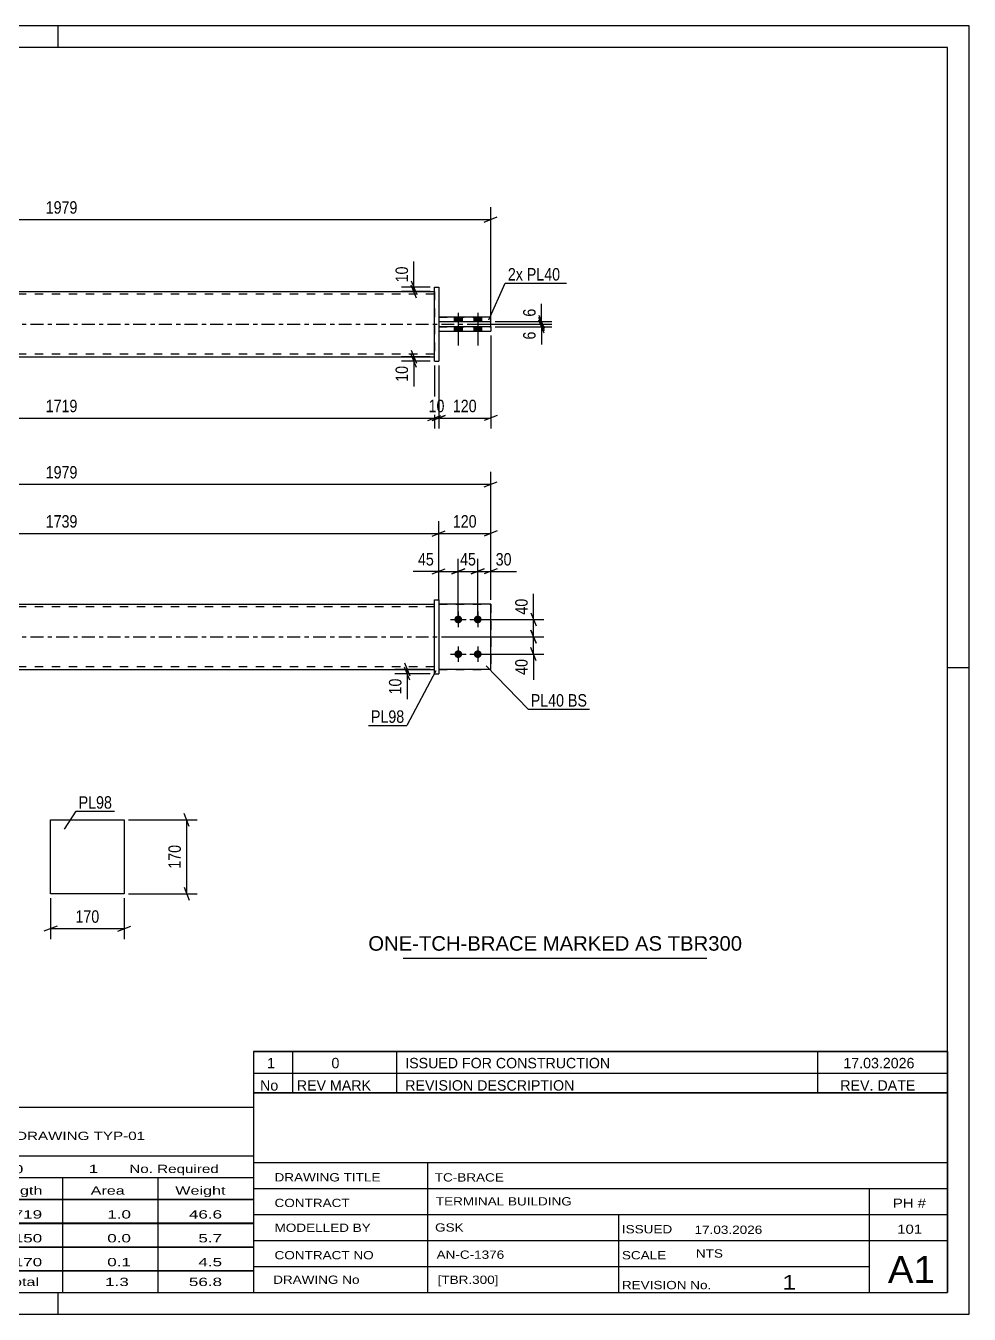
# Model space of a CAD drawing. Header units: millimetres. Extents: x 0 to 420, y 0 to 297.
# Drawn here: x 202.5 to 420, y 0 to 297 of the extents above; entities that cross this region are included whole.
import ezdxf

# ---------------------------------------------------------------- set-up
doc = ezdxf.new("R2010")
doc.units = ezdxf.units.MM
doc.linetypes.add('DXK_LINE_DOT2', pattern=[3.9198, 1.9599, -1.9599])
doc.linetypes.add('DXK_LINE_DOT3', pattern=[5.9187, 2.979, -0.9799, 0.9799, -0.9799])
doc.styles.add('Arial', font='ARIAL.TTF', dxfattribs={"height": 0.2})
doc.styles.add('Arial Narrow', font='ARIALN.TTF', dxfattribs={"height": 0.2})

# ---------------------------------------------------------------- blocks, each defined once
blk = doc.blocks.new('Unknown-580581884-1163')
at = {"color": 5, "linetype": 'Continuous'}
for p, q in [((420, 297), (0, 297)), ((210, 292), (210, 297)), ((420, 0), (420, 297)), ((415, 292), (5, 292)), ((415, 5), (415, 292)), ((420, 149), (415, 149)), ((5, 5), (415, 5)), ((210, 0), (210, 5)), ((0, 0), (420, 0))]:
    blk.add_line(p, q, dxfattribs=at)
blk = doc.blocks.new('Part-580581884-1818 - 1791')
at = {"color": 2, "linetype": 'Continuous'}
for p, q in [((309.72, 163.65), (297.72, 163.65)), ((309.72, 148.65), (309.72, 163.65)), ((309.72, 148.65), (297.72, 148.65))]:
    blk.add_line(p, q, dxfattribs=at)
at = {"color": 7, "linetype": 'DXK_LINE_DOT2'}
for p, q in [((297.72, 163.65), (297.72, 148.65)), ((297.72, 148.65), (309.72, 148.65))]:
    blk.add_line(p, q, dxfattribs=at)
blk = doc.blocks.new('Part-580581884-1798 - 1791')
at = {"color": 2, "linetype": 'Continuous'}
for p, q in [((296.72, 164.65), (297.72, 164.65)), ((296.72, 147.65), (296.72, 164.65)), ((297.72, 164.65), (297.72, 147.65)), ((296.72, 147.65), (296.72, 147.65)), ((296.72, 147.65), (297.72, 147.65))]:
    blk.add_line(p, q, dxfattribs=at)
at = {"color": 7, "linetype": 'DXK_LINE_DOT2'}
for p, q in [((296.72, 164.65), (297.72, 164.65)), ((296.72, 147.65), (297.72, 147.65))]:
    blk.add_line(p, q, dxfattribs=at)
blk = doc.blocks.new('Part-580581884-1823 - 1791')
at = {"color": 2, "linetype": 'Continuous'}
for p, q in [((124.86, 163.65), (296.72, 163.65)), ((124.86, 148.65), (296.72, 148.65))]:
    blk.add_line(p, q, dxfattribs=at)
at = {"color": 7, "linetype": 'DXK_LINE_DOT2'}
for p, q in [((124.86, 148.65), (124.86, 163.65)), ((296.72, 148.65), (296.72, 163.65)), ((296.72, 163.05), (124.86, 163.05)), ((296.72, 149.25), (124.86, 149.25))]:
    blk.add_line(p, q, dxfattribs=at)
at = {"color": 7, "linetype": 'DXK_LINE_DOT3'}
blk.add_line((114.86, 156.15), (306.72, 156.15), dxfattribs=at)
blk = doc.blocks.new('Bolt-580581884-1824 - 1791')
at = {"linetype": 'Continuous'}
for points in [[(302.22, 161.05, -1), (302.22, 159.25, -1)], [(306.72, 161.05, -1), (306.72, 159.25, -1)], [(302.22, 153.05, -1), (302.22, 151.25, -1)], [(306.72, 153.05, -1), (306.72, 151.25, -1)]]:
    blk.add_hatch(color=1, dxfattribs=at).paths.add_polyline_path(points)
at = {"color": 1, "linetype": 'Continuous'}
for p, q in [((302.22, 161.95), (302.22, 158.35)), ((306.72, 161.95), (306.72, 158.35)), ((300.42, 160.15), (304.02, 160.15)), ((304.92, 160.15), (308.52, 160.15)), ((300.42, 152.15), (304.02, 152.15)), ((302.22, 153.95), (302.22, 150.35)), ((304.92, 152.15), (308.52, 152.15)), ((306.72, 153.95), (306.72, 150.35))]:
    blk.add_line(p, q, dxfattribs=at)
blk = doc.blocks.new('Part-580581884-1830 - 1791')
at = {"color": 7, "linetype": 'DXK_LINE_DOT2'}
for p, q in [((309.72, 163.65), (297.72, 163.65)), ((297.72, 163.65), (297.72, 148.65)), ((297.72, 163.65), (309.72, 163.65)), ((309.72, 163.65), (309.72, 148.65)), ((297.72, 148.65), (309.72, 148.65))]:
    blk.add_line(p, q, dxfattribs=at)
blk = doc.blocks.new('Bolt-580581884-2112 - 2109')
at = {"linetype": 'Continuous'}
for points in [[(303.12, 229.82), (301.32, 229.82), (301.32, 228.82), (303.12, 228.82)], [(303.12, 229.82), (301.32, 229.82), (301.32, 228.82), (303.12, 228.82)], [(307.62, 229.82), (305.82, 229.82), (305.82, 228.82), (307.62, 228.82)], [(307.62, 229.82), (305.82, 229.82), (305.82, 228.82), (307.62, 228.82)], [(303.12, 227.62), (301.32, 227.62), (301.32, 226.62), (303.12, 226.62)], [(303.12, 227.62), (301.32, 227.62), (301.32, 226.62), (303.12, 226.62)], [(307.62, 227.62), (305.82, 227.62), (305.82, 226.62), (307.62, 226.62)], [(307.62, 227.62), (305.82, 227.62), (305.82, 226.62), (307.62, 226.62)]]:
    blk.add_hatch(color=1, dxfattribs=at).paths.add_polyline_path(points)
at = {"color": 1, "linetype": 'Continuous'}
for p, q in [((301.32, 229.82), (301.32, 228.82)), ((301.32, 229.82), (301.32, 228.82)), ((302.22, 230.82), (302.22, 223.32)), ((302.22, 230.82), (302.22, 223.32)), ((303.12, 229.82), (303.12, 228.82)), ((303.12, 229.82), (303.12, 228.82)), ((305.82, 229.82), (305.82, 228.82)), ((305.82, 229.82), (305.82, 228.82)), ((306.72, 230.82), (306.72, 223.32)), ((306.72, 230.82), (306.72, 223.32)), ((307.62, 229.82), (307.62, 228.82)), ((307.62, 229.82), (307.62, 228.82)), ((301.32, 227.62), (301.32, 226.62)), ((301.32, 227.62), (301.32, 226.62)), ((303.12, 227.62), (303.12, 226.62)), ((303.12, 227.62), (303.12, 226.62)), ((305.82, 227.62), (305.82, 226.62)), ((305.82, 227.62), (305.82, 226.62)), ((307.62, 227.62), (307.62, 226.62)), ((307.62, 227.62), (307.62, 226.62))]:
    blk.add_line(p, q, dxfattribs=at)
blk = doc.blocks.new('Part-580581884-2117 - 2109')
at = {"color": 2, "linetype": 'Continuous'}
for p, q in [((124.86, 235.72), (296.72, 235.72)), ((124.86, 220.72), (296.72, 220.72))]:
    blk.add_line(p, q, dxfattribs=at)
at = {"color": 7, "linetype": 'DXK_LINE_DOT2'}
for p, q in [((124.86, 220.72), (124.86, 235.72)), ((296.72, 235.12), (124.86, 235.12)), ((296.72, 235.72), (296.72, 220.72)), ((296.72, 221.32), (124.86, 221.32))]:
    blk.add_line(p, q, dxfattribs=at)
at = {"color": 7, "linetype": 'DXK_LINE_DOT3'}
blk.add_line((114.86, 228.22), (306.72, 228.22), dxfattribs=at)
blk = doc.blocks.new('Part-580581884-2118 - 2109')
at = {"color": 2, "linetype": 'Continuous'}
for p, q in [((296.72, 236.72), (296.72, 236.72)), ((296.72, 219.72), (296.72, 236.72)), ((296.72, 236.72), (297.72, 236.72)), ((297.72, 236.72), (297.72, 236.72)), ((297.72, 236.72), (297.72, 219.72)), ((296.72, 219.72), (297.72, 219.72)), ((296.72, 219.72), (296.72, 219.72)), ((297.72, 219.72), (297.72, 219.72))]:
    blk.add_line(p, q, dxfattribs=at)
at = {"color": 7, "linetype": 'DXK_LINE_DOT2'}
for p, q in [((296.72, 236.72), (297.72, 236.72)), ((296.72, 219.72), (297.72, 219.72)), ((297.72, 219.72), (297.72, 219.72))]:
    blk.add_line(p, q, dxfattribs=at)
blk = doc.blocks.new('Part-580581884-2134 - 2109')
at = {"color": 2, "linetype": 'Continuous'}
for p, q in [((309.72, 229.82), (297.72, 229.82)), ((297.72, 228.82), (309.72, 228.82)), ((309.72, 228.82), (309.72, 229.82))]:
    blk.add_line(p, q, dxfattribs=at)
at = {"color": 7, "linetype": 'DXK_LINE_DOT2'}
for p, q in [((297.72, 229.82), (297.72, 228.82)), ((297.72, 229.82), (309.72, 229.82)), ((297.72, 228.82), (309.72, 228.82))]:
    blk.add_line(p, q, dxfattribs=at)
blk = doc.blocks.new('Part-580581884-2139 - 2109')
at = {"color": 2, "linetype": 'Continuous'}
for p, q in [((309.72, 227.62), (297.72, 227.62)), ((297.72, 226.62), (309.72, 226.62)), ((309.72, 227.62), (309.72, 226.62))]:
    blk.add_line(p, q, dxfattribs=at)
at = {"color": 7, "linetype": 'DXK_LINE_DOT2'}
for p, q in [((297.72, 227.62), (297.72, 226.62)), ((297.72, 227.62), (309.72, 227.62)), ((297.72, 226.62), (309.72, 226.62))]:
    blk.add_line(p, q, dxfattribs=at)
blk = doc.blocks.new('Part-580581884-1390 - 1374')
at = {"color": 2, "linetype": 'Continuous'}
for p, q in [((208.24, 96.94), (208.24, 113.94)), ((208.24, 113.94), (225.24, 113.94)), ((225.24, 113.94), (225.24, 96.94)), ((225.24, 96.94), (208.24, 96.94))]:
    blk.add_line(p, q, dxfattribs=at)
blk = doc.blocks.new('StraightDimension-580581884-1926 - 1791')
at = {"color": 7, "linetype": 'Continuous'}
for p, q in [((297.72, 164.65), (297.72, 182.83)), ((309.72, 164.65), (309.72, 182.83)), ((296.22, 179.38), (299.22, 180.58)), ((297.72, 179.98), (309.72, 179.98)), ((311.22, 180.58), (308.22, 179.38))]:
    blk.add_line(p, q, dxfattribs=at)
at = {"color": 0}
blk.add_wipeout([(307.06, 180.73), (307.06, 184.93), (300.38, 184.93), (300.38, 180.73)], dxfattribs=at)
at = {"color": 3, "style": 'Arial Narrow'}
blk.add_text('120', height=2.863, dxfattribs=at).set_placement((300.98, 181.33))
blk = doc.blocks.new('StraightDimension-580581884-1887 - 1791')
at = {"color": 7, "linetype": 'Continuous'}
for p, q in [((111.86, 164.65), (111.86, 194.15)), ((309.72, 164.65), (309.72, 194.15)), ((113.36, 191.9), (110.36, 190.7)), ((111.86, 191.3), (309.72, 191.3)), ((308.22, 190.7), (311.22, 191.9))]:
    blk.add_line(p, q, dxfattribs=at)
at = {"color": 0}
blk.add_wipeout([(215.05, 192.05), (215.05, 196.25), (206.54, 196.25), (206.54, 192.05)], dxfattribs=at)
at = {"color": 3, "style": 'Arial Narrow'}
blk.add_text('1979', height=2.863, dxfattribs=at).set_placement((207.14, 192.65))
blk = doc.blocks.new('StraightDimension-580581884-1857 - 1791')
at = {"color": 7, "linetype": 'Continuous'}
for p, q in [((302.22, 161.15), (302.22, 174.09)), ((306.72, 161.15), (306.72, 174.09)), ((300.72, 170.64), (303.72, 171.84)), ((302.22, 171.24), (306.72, 171.24)), ((308.22, 171.84), (305.22, 170.64))]:
    blk.add_line(p, q, dxfattribs=at)
at = {"color": 0}
blk.add_wipeout([(306.9, 171.99), (306.9, 176.19), (302.04, 176.19), (302.04, 171.99)], dxfattribs=at)
at = {"color": 3, "style": 'Arial Narrow'}
blk.add_text('45', height=2.863, dxfattribs=at).set_placement((302.64, 172.59))
blk = doc.blocks.new('StraightDimension-580581884-1841 - 1791')
at = {"color": 7, "linetype": 'Continuous'}
for p, q in [((306.72, 161.15), (306.72, 174.09)), ((309.72, 164.65), (309.72, 174.09)), ((305.22, 170.64), (308.22, 171.84)), ((306.72, 171.24), (309.72, 171.24)), ((311.22, 171.84), (308.22, 170.64))]:
    blk.add_line(p, q, dxfattribs=at)
at = {"color": 0}
blk.add_wipeout([(315.1, 171.99), (315.1, 176.19), (310.25, 176.19), (310.25, 171.99)], dxfattribs=at)
at = {"color": 7, "linetype": 'Continuous'}
blk.add_line((309.72, 171.24), (315.63, 171.24), dxfattribs=at)
blk.add_line((309.72, 171.24), (315.63, 171.24), dxfattribs=at)
at = {"color": 3, "style": 'Arial Narrow'}
blk.add_text('30', height=2.863, dxfattribs=at).set_placement((310.85, 172.59))
blk = doc.blocks.new('StraightDimension-580581884-1870 - 1791')
at = {"color": 7, "linetype": 'Continuous'}
for p, q in [((297.72, 164.65), (297.72, 174.09)), ((302.22, 161.15), (302.22, 174.09)), ((296.22, 170.64), (299.22, 171.84)), ((297.72, 171.24), (302.22, 171.24)), ((303.72, 171.84), (300.72, 170.64))]:
    blk.add_line(p, q, dxfattribs=at)
at = {"color": 0}
blk.add_wipeout([(297.2, 171.99), (297.2, 176.19), (292.34, 176.19), (292.34, 171.99)], dxfattribs=at)
at = {"color": 7, "linetype": 'Continuous'}
blk.add_line((297.72, 171.24), (291.82, 171.24), dxfattribs=at)
blk.add_line((297.72, 171.24), (291.82, 171.24), dxfattribs=at)
at = {"color": 3, "style": 'Arial Narrow'}
blk.add_text('45', height=2.863, dxfattribs=at).set_placement((292.94, 172.59))
blk = doc.blocks.new('StraightDimension-580581884-1907 - 1791')
at = {"color": 7, "linetype": 'Continuous'}
for p, q in [((318.97, 161.65), (320.17, 158.65)), ((307.72, 160.15), (321.97, 160.15)), ((320.17, 154.65), (318.97, 157.65)), ((319.57, 156.15), (319.57, 160.15)), ((298.72, 156.15), (321.97, 156.15))]:
    blk.add_line(p, q, dxfattribs=at)
at = {"color": 0}
blk.add_wipeout([(318.82, 165.53), (314.62, 165.53), (314.62, 160.67), (318.82, 160.67)], dxfattribs=at)
at = {"color": 7, "linetype": 'Continuous'}
blk.add_line((319.57, 160.15), (319.57, 166.05), dxfattribs=at)
blk.add_line((319.57, 160.15), (319.57, 166.05), dxfattribs=at)
at = {"color": 3, "style": 'Arial Narrow'}
blk.add_text('40', height=2.863, rotation=90.0002, dxfattribs=at).set_placement((318.22, 161.27))
blk = doc.blocks.new('StraightDimension-580581884-1916 - 1791')
at = {"color": 7, "linetype": 'Continuous'}
for p, q in [((318.97, 157.65), (320.17, 154.65)), ((298.72, 156.15), (321.97, 156.15)), ((319.57, 152.15), (319.57, 156.15)), ((307.72, 152.15), (321.97, 152.15)), ((320.17, 150.65), (318.97, 153.65))]:
    blk.add_line(p, q, dxfattribs=at)
at = {"color": 0}
blk.add_wipeout([(318.82, 151.62), (314.62, 151.62), (314.62, 146.77), (318.82, 146.77)], dxfattribs=at)
at = {"color": 7, "linetype": 'Continuous'}
blk.add_line((319.57, 152.15), (319.57, 146.24), dxfattribs=at)
blk.add_line((319.57, 152.15), (319.57, 146.24), dxfattribs=at)
at = {"color": 3, "style": 'Arial Narrow'}
blk.add_text('40', height=2.863, rotation=90.0002, dxfattribs=at).set_placement((318.22, 147.37))
blk = doc.blocks.new('StraightDimension-580581884-1945 - 1791')
at = {"color": 7, "linetype": 'Continuous'}
for p, q in [((123.86, 157.15), (123.86, 182.83)), ((297.72, 164.65), (297.72, 182.83)), ((125.36, 180.58), (122.36, 179.38)), ((123.86, 179.98), (297.72, 179.98)), ((296.22, 179.38), (299.22, 180.58))]:
    blk.add_line(p, q, dxfattribs=at)
at = {"color": 0}
blk.add_wipeout([(215.05, 180.73), (215.05, 184.93), (206.54, 184.93), (206.54, 180.73)], dxfattribs=at)
at = {"color": 3, "style": 'Arial Narrow'}
blk.add_text('1739', height=2.863, dxfattribs=at).set_placement((207.14, 181.33))
blk = doc.blocks.new('StraightDimension-580581884-2070 - 1791')
at = {"color": 7, "linetype": 'Continuous'}
for p, q in [((295.72, 148.65), (287.62, 148.65)), ((289.87, 150.15), (291.07, 147.15)), ((291.07, 146.15), (289.87, 149.15)), ((290.47, 147.65), (290.47, 148.65)), ((295.72, 147.65), (287.62, 147.65))]:
    blk.add_line(p, q, dxfattribs=at)
at = {"color": 0}
blk.add_wipeout([(289.72, 147.12), (285.52, 147.12), (285.52, 142.27), (289.72, 142.27)], dxfattribs=at)
at = {"color": 7, "linetype": 'Continuous'}
blk.add_line((290.47, 147.65), (290.47, 141.74), dxfattribs=at)
blk.add_line((290.47, 147.65), (290.47, 141.74), dxfattribs=at)
at = {"color": 3, "style": 'Arial Narrow'}
blk.add_text('10', height=2.863, rotation=90.0002, dxfattribs=at).set_placement((289.12, 142.87))
blk = doc.blocks.new('StraightDimension-580581884-2164 - 2109')
at = {"color": 7, "linetype": 'Continuous'}
for p, q in [((113.36, 252.94), (110.36, 251.74)), ((111.86, 227.62), (111.86, 255.19)), ((308.22, 251.74), (311.22, 252.94)), ((309.72, 227.62), (309.72, 255.19)), ((111.86, 252.34), (309.72, 252.34))]:
    blk.add_line(p, q, dxfattribs=at)
at = {"color": 0}
blk.add_wipeout([(215.05, 253.09), (215.05, 257.29), (206.54, 257.29), (206.54, 253.09)], dxfattribs=at)
at = {"color": 3, "style": 'Arial Narrow'}
blk.add_text('1979', height=2.863, dxfattribs=at).set_placement((207.14, 253.69))
blk = doc.blocks.new('StraightDimension-580581884-2175 - 2109')
at = {"color": 7, "linetype": 'Continuous'}
for p, q in [((124.86, 218.72), (124.86, 204.18)), ((296.72, 218.72), (296.72, 204.18)), ((126.36, 207.18), (123.36, 205.98)), ((124.86, 206.58), (296.72, 206.58)), ((295.22, 205.98), (298.22, 207.18))]:
    blk.add_line(p, q, dxfattribs=at)
at = {"color": 0}
blk.add_wipeout([(215.05, 207.33), (215.05, 211.53), (206.54, 211.53), (206.54, 207.33)], dxfattribs=at)
at = {"color": 3, "style": 'Arial Narrow'}
blk.add_text('1719', height=2.863, dxfattribs=at).set_placement((207.14, 207.93))
blk = doc.blocks.new('StraightDimension-580581884-2202 - 2109')
at = {"color": 7, "linetype": 'Continuous'}
for p, q in [((296.72, 218.72), (296.72, 204.18)), ((297.72, 218.72), (297.72, 204.18)), ((295.22, 205.98), (298.22, 207.18)), ((299.22, 207.18), (296.22, 205.98)), ((296.72, 206.58), (297.72, 206.58))]:
    blk.add_line(p, q, dxfattribs=at)
at = {"color": 0}
blk.add_wipeout([(299.65, 207.33), (299.65, 211.53), (294.79, 211.53), (294.79, 207.33)], dxfattribs=at)
at = {"color": 3, "style": 'Arial Narrow'}
blk.add_text('10', height=2.863, dxfattribs=at).set_placement((295.39, 207.93))
blk = doc.blocks.new('StraightDimension-580581884-2211 - 2109')
at = {"color": 7, "linetype": 'Continuous'}
for p, q in [((309.72, 225.62), (309.72, 204.18)), ((297.72, 218.72), (297.72, 204.18)), ((296.22, 205.98), (299.22, 207.18)), ((297.72, 206.58), (309.72, 206.58)), ((311.22, 207.18), (308.22, 205.98))]:
    blk.add_line(p, q, dxfattribs=at)
at = {"color": 0}
blk.add_wipeout([(307.06, 207.33), (307.06, 211.53), (300.38, 211.53), (300.38, 207.33)], dxfattribs=at)
at = {"color": 3, "style": 'Arial Narrow'}
blk.add_text('120', height=2.863, dxfattribs=at).set_placement((300.98, 207.93))
blk = doc.blocks.new('StraightDimension-580581884-2222 - 2109')
at = {"color": 7, "linetype": 'Continuous'}
for p, q in [((295.72, 220.72), (289.14, 220.72)), ((291.39, 222.22), (292.59, 219.22)), ((292.59, 218.22), (291.39, 221.22)), ((291.99, 219.72), (291.99, 220.72)), ((295.72, 219.72), (289.14, 219.72))]:
    blk.add_line(p, q, dxfattribs=at)
at = {"color": 0}
blk.add_wipeout([(291.24, 219.2), (287.04, 219.2), (287.04, 214.34), (291.24, 214.34)], dxfattribs=at)
at = {"color": 7, "linetype": 'Continuous'}
blk.add_line((291.99, 219.72), (291.99, 213.82), dxfattribs=at)
blk.add_line((291.99, 219.72), (291.99, 213.82), dxfattribs=at)
at = {"color": 3, "style": 'Arial Narrow'}
blk.add_text('10', height=2.863, rotation=90.0002, dxfattribs=at).set_placement((290.64, 214.94))
blk = doc.blocks.new('StraightDimension-580581884-2243 - 2109')
at = {"color": 7, "linetype": 'Continuous'}
for p, q in [((320.79, 229.72), (321.99, 226.72)), ((321.99, 226.12), (320.79, 229.12)), ((305.47, 228.22), (323.79, 228.22)), ((310.72, 227.62), (323.79, 227.62)), ((321.39, 227.62), (321.39, 228.22))]:
    blk.add_line(p, q, dxfattribs=at)
at = {"color": 0}
blk.add_wipeout([(320.64, 227.1), (316.44, 227.1), (316.44, 224.07), (320.64, 224.07)], dxfattribs=at)
at = {"color": 7, "linetype": 'Continuous'}
blk.add_line((321.39, 227.62), (321.39, 223.55), dxfattribs=at)
blk.add_line((321.39, 227.62), (321.39, 223.55), dxfattribs=at)
at = {"color": 3, "style": 'Arial Narrow'}
blk.add_text('6', height=2.86, rotation=90.0002, dxfattribs=at).set_placement((320.04, 224.67))
blk = doc.blocks.new('StraightDimension-580581884-2252 - 2109')
at = {"color": 7, "linetype": 'Continuous'}
for p, q in [((310.72, 228.82), (323.79, 228.82)), ((320.79, 230.32), (321.99, 227.32)), ((321.99, 226.72), (320.79, 229.72)), ((321.39, 228.22), (321.39, 228.82)), ((305.47, 228.22), (323.79, 228.22))]:
    blk.add_line(p, q, dxfattribs=at)
at = {"color": 0}
blk.add_wipeout([(320.64, 232.38), (316.44, 232.38), (316.44, 229.35), (320.64, 229.35)], dxfattribs=at)
at = {"color": 7, "linetype": 'Continuous'}
blk.add_line((321.39, 228.82), (321.39, 232.9), dxfattribs=at)
blk.add_line((321.39, 228.82), (321.39, 232.9), dxfattribs=at)
at = {"color": 3, "style": 'Arial Narrow'}
blk.add_text('6', height=2.86, rotation=90.0002, dxfattribs=at).set_placement((320.04, 229.95))
blk = doc.blocks.new('StraightDimension-580581884-2261 - 2109')
at = {"color": 7, "linetype": 'Continuous'}
for p, q in [((291.39, 238.22), (292.59, 235.22)), ((295.72, 236.72), (289.14, 236.72)), ((295.72, 235.72), (289.14, 235.72)), ((292.59, 234.22), (291.39, 237.22)), ((291.99, 235.72), (291.99, 236.72))]:
    blk.add_line(p, q, dxfattribs=at)
at = {"color": 0}
blk.add_wipeout([(291.24, 242.1), (287.04, 242.1), (287.04, 237.25), (291.24, 237.25)], dxfattribs=at)
at = {"color": 7, "linetype": 'Continuous'}
blk.add_line((291.99, 236.72), (291.99, 242.63), dxfattribs=at)
blk.add_line((291.99, 236.72), (291.99, 242.63), dxfattribs=at)
at = {"color": 3, "style": 'Arial Narrow'}
blk.add_text('10', height=2.863, rotation=90.0002, dxfattribs=at).set_placement((290.64, 237.85))
blk = doc.blocks.new('StraightDimension-580581884-1402 - 1374')
at = {"color": 7, "linetype": 'Continuous'}
for p, q in [((208.24, 95.94), (208.24, 86.49)), ((225.24, 95.94), (225.24, 86.49)), ((209.74, 89.49), (206.74, 88.29)), ((223.74, 88.29), (226.74, 89.49)), ((208.24, 88.89), (225.24, 88.89))]:
    blk.add_line(p, q, dxfattribs=at)
at = {"color": 0}
blk.add_wipeout([(220.08, 89.64), (220.08, 93.84), (213.4, 93.84), (213.4, 89.64)], dxfattribs=at)
at = {"color": 3, "style": 'Arial Narrow'}
blk.add_text('170', height=2.863, dxfattribs=at).set_placement((214, 90.24))
blk = doc.blocks.new('StraightDimension-580581884-1392 - 1374')
at = {"color": 7, "linetype": 'Continuous'}
for p, q in [((226.24, 113.94), (242.03, 113.94)), ((240.23, 112.44), (239.03, 115.44)), ((239.63, 96.94), (239.63, 113.94)), ((239.03, 98.44), (240.23, 95.44)), ((226.24, 96.94), (242.03, 96.94))]:
    blk.add_line(p, q, dxfattribs=at)
at = {"color": 0}
blk.add_wipeout([(238.88, 108.78), (234.68, 108.78), (234.68, 102.1), (238.88, 102.1)], dxfattribs=at)
at = {"color": 3, "style": 'Arial Narrow'}
blk.add_text('170', height=2.863, rotation=90.0002, dxfattribs=at).set_placement((238.28, 102.7))
blk = doc.blocks.new('Unknown-580581884-3725')
at = {"color": 7, "linetype": 'Continuous'}
for p, q in [((95, 47.75), (255, 47.75)), ((95, 36.5), (95, 47.75)), ((255, 47.75), (255, 36.5)), ((95, 36.5), (255, 36.5)), ((95, 36.5), (95, 31.5)), ((255, 36.5), (255, 31.5)), ((95, 31.5), (255, 31.5)), ((95, 31.5), (95, 26.5)), ((119, 31.5), (119, 26.5)), ((154.5, 31.5), (154.5, 26.5)), ((180.5, 31.5), (180.5, 26.5)), ((193.5, 31.5), (193.5, 26.5)), ((211, 31.5), (211, 26.5)), ((233, 31.5), (233, 26.5)), ((255, 31.5), (255, 26.5)), ((95, 26.5), (255, 26.5)), ((95, 26.45), (95, 21.05)), ((95, 26.45), (255, 26.45)), ((119, 26.5), (119, 21)), ((154.5, 26.5), (154.5, 21)), ((180.5, 26.5), (180.5, 21)), ((193.5, 26.5), (193.5, 21)), ((211, 26.5), (211, 21)), ((233, 26.5), (233, 21)), ((255, 26.45), (255, 21.05)), ((95, 21.05), (255, 21.05)), ((95, 20.95), (95, 15.55)), ((95, 20.95), (255, 20.95)), ((119, 21), (119, 15.5)), ((154.5, 21), (154.5, 15.5)), ((180.5, 21), (180.5, 15.5)), ((193.5, 21), (193.5, 15.5)), ((211, 21), (211, 15.5)), ((233, 21), (233, 15.5)), ((255, 20.95), (255, 15.55)), ((95, 15.55), (255, 15.55)), ((95, 15.45), (95, 10.05)), ((95, 15.45), (255, 15.45)), ((119, 15.5), (119, 10)), ((154.5, 15.5), (154.5, 10)), ((180.5, 15.5), (180.5, 10)), ((193.5, 15.5), (193.5, 10)), ((211, 15.5), (211, 10)), ((233, 15.5), (233, 10)), ((255, 15.45), (255, 10.05)), ((95, 10.05), (255, 10.05)), ((95, 10), (255, 10)), ((95, 10), (95, 5)), ((211, 10), (211, 5)), ((233, 10), (233, 5)), ((255, 10), (255, 5)), ((95, 5), (255, 5))]:
    blk.add_line(p, q, dxfattribs=at)
at = {"color": 7, "style": 'Arial Narrow'}
for s, height, width, p in [('GENERAL NOTES & WELD DETAILS :', 2.8633, 1.4, (96.15, 40.06)), ('REFER TYP DRAWING TYP-01', 1.9089, 1.6, (179.7, 40.16)), ("MATERIAL LIST FOR ASSEMBLY MK'D", 1.9089, 1.6, (96.15, 32.56)), ('TBR300', 1.909, 1.794707, (187.59, 32.47)), ('1', 1.91, 1.794707, (217.08, 32.56)), ('No. Required', 1.9089, 1.6, (226.41, 32.56)), ('Mark', 1.909, 1.7, (96.34, 27.5)), ('Profile', 1.909, 1.7, (129.41, 27.5)), ('Material', 1.909, 1.7, (159.54, 27.56)), ('No.', 1.909, 1.7, (184.5, 27.56)), ('Length', 1.909, 1.7, (195, 27.56)), ('Area', 1.909, 1.7, (217.5, 27.56)), ('Weight', 1.909, 1.7, (237, 27.56))]:
    blk.add_text(s, height=height, dxfattribs=dict(at, width=width)).set_placement(p)
at = {"color": 7, "linetype": 'Continuous', "style": 'Arial Narrow'}
for s, height, width, p in [('TBR300', 1.909, 1.794707, (96.5, 22.06)), ('SHS150*6', 1.909, 1.794707, (121, 22.06)), ('E350', 1.909, 1.794707, (160.74, 22.06)), ('1', 1.91, 1.794707, (184.86, 22.06)), ('1719', 1.909, 1.794707, (197.58, 22.06)), ('1.0', 1.909, 1.794707, (221.32, 22.06)), ('46.6', 1.909, 1.794707, (240.14, 22.06)), ('PL40', 1.909, 1.794707, (96.5, 16.56)), ('PL10*120', 1.909, 1.794707, (121, 16.56)), ('E350', 1.909, 1.794707, (160.74, 16.56)), ('4', 1.91, 1.794707, (184.86, 16.56)), ('150', 1.909, 1.794707, (199.77, 16.56)), ('0.0', 1.909, 1.794707, (221.32, 16.56)), ('5.7', 1.909, 1.794707, (242.33, 16.56)), ('PL98', 1.909, 1.794707, (96.5, 11.06)), ('PL10*170', 1.909, 1.794707, (121, 11.06)), ('E350', 1.909, 1.794707, (160.74, 11.06)), ('2', 1.91, 1.794707, (184.86, 11.06)), ('170', 1.909, 1.794707, (199.77, 11.06)), ('0.1', 1.909, 1.794707, (221.32, 11.06)), ('4.5', 1.909, 1.794707, (242.33, 11.06)), ('Total', 1.909, 1.7, (197.33, 6.5)), ('1.3', 1.909, 1.794707, (220.83, 6.5)), ('56.8', 1.909, 1.794707, (240.14, 6.5))]:
    blk.add_text(s, height=height, dxfattribs=dict(at, width=width)).set_placement(p)
blk = doc.blocks.new('Unknown-580581884-3723')
at = {"color": 7, "linetype": 'Continuous'}
for p, q in [((255, 51.05), (255, 5)), ((255, 51.05), (415, 51.05)), ((415, 51), (415, 5)), ((255, 35), (415, 35)), ((295.14, 35), (295.14, 5)), ((255, 29), (415, 29)), ((397, 5.05), (397, 29.05)), ((255, 23), (415, 23)), ((339.14, 23), (339.14, 5)), ((255, 17), (415, 17)), ((255, 11), (397, 11)), ((255, 5), (415, 5))]:
    blk.add_line(p, q, dxfattribs=at)
at = {"color": 7, "style": 'Arial Narrow'}
for s, height, width, p in [('DRAWING TITLE', 1.9089, 1.425378, (259.88, 30.61)), ('TC-BRACE', 1.909, 1.425378, (296.81, 30.59)), ('TERMINAL BUILDING', 1.9089, 1.425378, (297.06, 25.07)), ('CONTRACT', 1.909, 1.425378, (259.88, 24.71)), ('MODELLED BY', 1.9089, 1.425378, (259.88, 18.98)), ('GSK', 1.909, 1.425378, (296.88, 19.04)), ('ISSUED', 1.909, 1.425378, (339.94, 18.64)), ('17.03.2026', 1.909, 1.425378, (356.69, 18.52)), ('CONTRACT NO', 1.9089, 1.425378, (259.88, 12.66)), ('AN-C-1376', 1.909, 1.425378, (297.23, 12.78)), ('SCALE', 1.909, 1.425378, (339.94, 12.65)), ('A1', 6.204, 1.25, (401.24, 7.2)), ('DRAWING No', 1.909, 1.425378, (259.56, 7)), ('[TBR.300]', 1.909, 1.425378, (297.46, 6.99)), ('1', 3.34, 1.5, (376.91, 5.68)), ('REVISION No.', 1.9089, 1.425378, (339.94, 5.77))]:
    blk.add_text(s, height=height, dxfattribs=dict(at, width=width)).set_placement(p)
at = {"color": 7, "linetype": 'Continuous', "style": 'Arial Narrow'}
for s, height, width, p in [('PH #', 2.1, 1.42538, (402.4, 24.55)), ('101', 2.1, 1.42538, (403.41, 18.55)), ('NTS', 1.909, 1.425378, (357, 13.05))]:
    blk.add_text(s, height=height, dxfattribs=dict(at, width=width)).set_placement(p)
blk = doc.blocks.new('Unknown-580581884-3724')
at = {"color": 7, "linetype": 'Continuous'}
for p, q in [((255, 60.55), (415, 60.55)), ((415, 60.55), (255, 60.55)), ((255, 60.55), (255, 55.55)), ((264, 60.55), (264, 55.55)), ((288, 60.55), (288, 55.55)), ((385, 60.55), (385, 55.55)), ((415, 60.55), (415, 55.55)), ((255, 55.55), (415, 55.55)), ((255, 55.55), (255, 51.05)), ((255, 55.55), (415, 55.55)), ((264, 55.55), (264, 51.05)), ((288, 55.55), (288, 51.05)), ((385, 55.55), (385, 51.05)), ((415, 55.55), (415, 51.05)), ((415, 51.05), (255, 51.05))]:
    blk.add_line(p, q, dxfattribs=at)
at = {"color": 7, "linetype": 'Continuous', "style": 'Arial Narrow'}
for s, height, width, p in [('1', 2.39, 1.196471, (258.16, 56.7)), ('0', 2.39, 1.196471, (273, 56.7)), ('ISSUED FOR CONSTRUCTION', 2.3861, 1.196471, (290, 56.7)), ('17.03.2026', 2.386, 1.196471, (391, 56.7)), ('No', 2.386, 1.2, (256.54, 51.55)), ('REV MARK', 2.386, 1.2, (265, 51.55)), ('REVISION DESCRIPTION', 2.3861, 1.2, (290, 51.55)), ('REV. DATE', 2.386, 1.2, (390.28, 51.55))]:
    blk.add_text(s, height=height, dxfattribs=dict(at, width=width)).set_placement(p)
blk = doc.blocks.new('Unknown-580581884-3726')
at = {"color": 7, "linetype": 'Continuous'}
blk.add_line((289.5, 82.05), (359.5, 82.05), dxfattribs=at)
at = {"color": 7, "style": 'Arial'}
blk.add_text('ONE-TCH-BRACE MARKED AS TBR300', height=3.3428, dxfattribs=at).set_placement((281.49, 83.8))
blk = doc.blocks.new('Mark-580581884-1794 - 1791')
at = {"color": 0}
blk.add_wipeout([(289.77, 136.33), (289.77, 139.33), (282.1, 139.33), (282.1, 136.33)], dxfattribs=at)
blk.add_wipeout([(289.77, 136.33), (289.77, 139.33), (282.1, 139.33), (282.1, 136.33)], dxfattribs=at)
at = {"color": 30, "linetype": 'Continuous'}
for p in [(297.03, 148.34), (281.5, 135.73)]:
    blk.add_line(p, (290.37, 135.73), dxfattribs=at)
at = {"color": 3, "style": 'Arial Narrow'}
blk.add_text('PL98', height=2.863, dxfattribs=at).set_placement((282.1, 136.33))
blk = doc.blocks.new('MarkSet-580581884-2094 - 1791')
at = {"color": 0}
blk.add_wipeout([(326.61, 140.07), (326.61, 143.07), (318.94, 143.07), (318.94, 140.07)], dxfattribs=at)
blk.add_wipeout([(326.61, 140.07), (326.61, 143.07), (318.94, 143.07), (318.94, 140.07)], dxfattribs=at)
at = {"color": 30, "linetype": 'Continuous'}
blk.add_line((308.66, 149.44), (318.34, 139.47), dxfattribs=at)
at = {"color": 0}
blk.add_wipeout([(331.9, 140.07), (331.9, 143.07), (327.51, 143.07), (327.51, 140.07)], dxfattribs=at)
blk.add_wipeout([(331.9, 140.07), (331.9, 143.07), (327.51, 143.07), (327.51, 140.07)], dxfattribs=at)
at = {"color": 30, "linetype": 'Continuous'}
blk.add_line((318.34, 139.47), (332.5, 139.47), dxfattribs=at)
at = {"color": 3, "style": 'Arial Narrow'}
for s, p in [('PL40', (318.94, 140.07)), ('BS', (327.51, 140.07))]:
    blk.add_text(s, height=2.863, dxfattribs=at).set_placement(p)
blk = doc.blocks.new('MarkSet-580581884-2314 - 2109')
at = {"color": 0}
blk.add_wipeout([(317.13, 238.28), (317.13, 241.28), (313.66, 241.28), (313.66, 238.28)], dxfattribs=at)
blk.add_wipeout([(317.13, 238.28), (317.13, 241.28), (313.66, 241.28), (313.66, 238.28)], dxfattribs=at)
at = {"color": 30, "linetype": 'Continuous'}
blk.add_line((309.24, 229.22), (313.06, 237.68), dxfattribs=at)
at = {"color": 0}
blk.add_wipeout([(325.71, 238.28), (325.71, 241.28), (318.03, 241.28), (318.03, 238.28)], dxfattribs=at)
blk.add_wipeout([(325.71, 238.28), (325.71, 241.28), (318.03, 241.28), (318.03, 238.28)], dxfattribs=at)
at = {"color": 30, "linetype": 'Continuous'}
blk.add_line((313.06, 237.68), (327.21, 237.68), dxfattribs=at)
at = {"color": 3, "style": 'Arial Narrow'}
for s, p in [('2x', (313.66, 238.28)), ('PL40', (318.03, 238.28))]:
    blk.add_text(s, height=2.863, dxfattribs=at).set_placement(p)
blk = doc.blocks.new('Mark-580581884-1386 - 1374')
at = {"color": 0}
blk.add_wipeout([(222.4, 116.54), (222.4, 119.54), (214.73, 119.54), (214.73, 116.54)], dxfattribs=at)
blk.add_wipeout([(222.4, 116.54), (222.4, 119.54), (214.73, 119.54), (214.73, 116.54)], dxfattribs=at)
at = {"color": 30, "linetype": 'Continuous'}
for p, q in [((211.49, 111.84), (214.13, 115.94)), ((214.13, 115.94), (223, 115.94))]:
    blk.add_line(p, q, dxfattribs=at)
at = {"color": 3, "style": 'Arial Narrow'}
blk.add_text('PL98', height=2.863, dxfattribs=at).set_placement((214.73, 116.54))

msp = doc.modelspace()

# ---------------------------------------------------------------- block references
for name in ['Unknown-580581884-1163', 'Part-580581884-2117 - 2109', 'Part-580581884-2118 - 2109', 'Part-580581884-2134 - 2109', 'Bolt-580581884-2112 - 2109', 'Part-580581884-2139 - 2109', 'Part-580581884-1823 - 1791', 'Part-580581884-1798 - 1791', 'Part-580581884-1818 - 1791', 'Part-580581884-1830 - 1791', 'Bolt-580581884-1824 - 1791', 'Part-580581884-1390 - 1374', 'Unknown-580581884-3726', 'Unknown-580581884-3724', 'Unknown-580581884-3723', 'Unknown-580581884-3725']:
    msp.add_blockref(name, (0, 0))

# ---------------------------------------------------------------- next in the draw order: block references
for name in ['StraightDimension-580581884-2164 - 2109', 'StraightDimension-580581884-2175 - 2109', 'StraightDimension-580581884-1926 - 1791', 'StraightDimension-580581884-2070 - 1791', 'Mark-580581884-1386 - 1374', 'StraightDimension-580581884-1402 - 1374']:
    msp.add_blockref(name, (0, 0))

# ---------------------------------------------------------------- next in the draw order: block references
for name in ['StraightDimension-580581884-2261 - 2109', 'StraightDimension-580581884-2202 - 2109', 'StraightDimension-580581884-1887 - 1791', 'Mark-580581884-1794 - 1791', 'StraightDimension-580581884-1392 - 1374']:
    msp.add_blockref(name, (0, 0))

# ---------------------------------------------------------------- next in the draw order: block references
for name in ['StraightDimension-580581884-2211 - 2109', 'StraightDimension-580581884-1857 - 1791']:
    msp.add_blockref(name, (0, 0))

# ---------------------------------------------------------------- next in the draw order: block references
for name in ['StraightDimension-580581884-2243 - 2109', 'StraightDimension-580581884-2222 - 2109', 'StraightDimension-580581884-1870 - 1791', 'StraightDimension-580581884-1841 - 1791']:
    msp.add_blockref(name, (0, 0))

# ---------------------------------------------------------------- next in the draw order: block references
for name in ['StraightDimension-580581884-2252 - 2109', 'StraightDimension-580581884-1907 - 1791']:
    msp.add_blockref(name, (0, 0))

# ---------------------------------------------------------------- next in the draw order: block references
for name in ['MarkSet-580581884-2314 - 2109', 'StraightDimension-580581884-1916 - 1791']:
    msp.add_blockref(name, (0, 0))

# ---------------------------------------------------------------- next in the draw order: block references
for name in ['StraightDimension-580581884-1945 - 1791', 'MarkSet-580581884-2094 - 1791']:
    msp.add_blockref(name, (0, 0))

doc.saveas('drawing.dxf')
